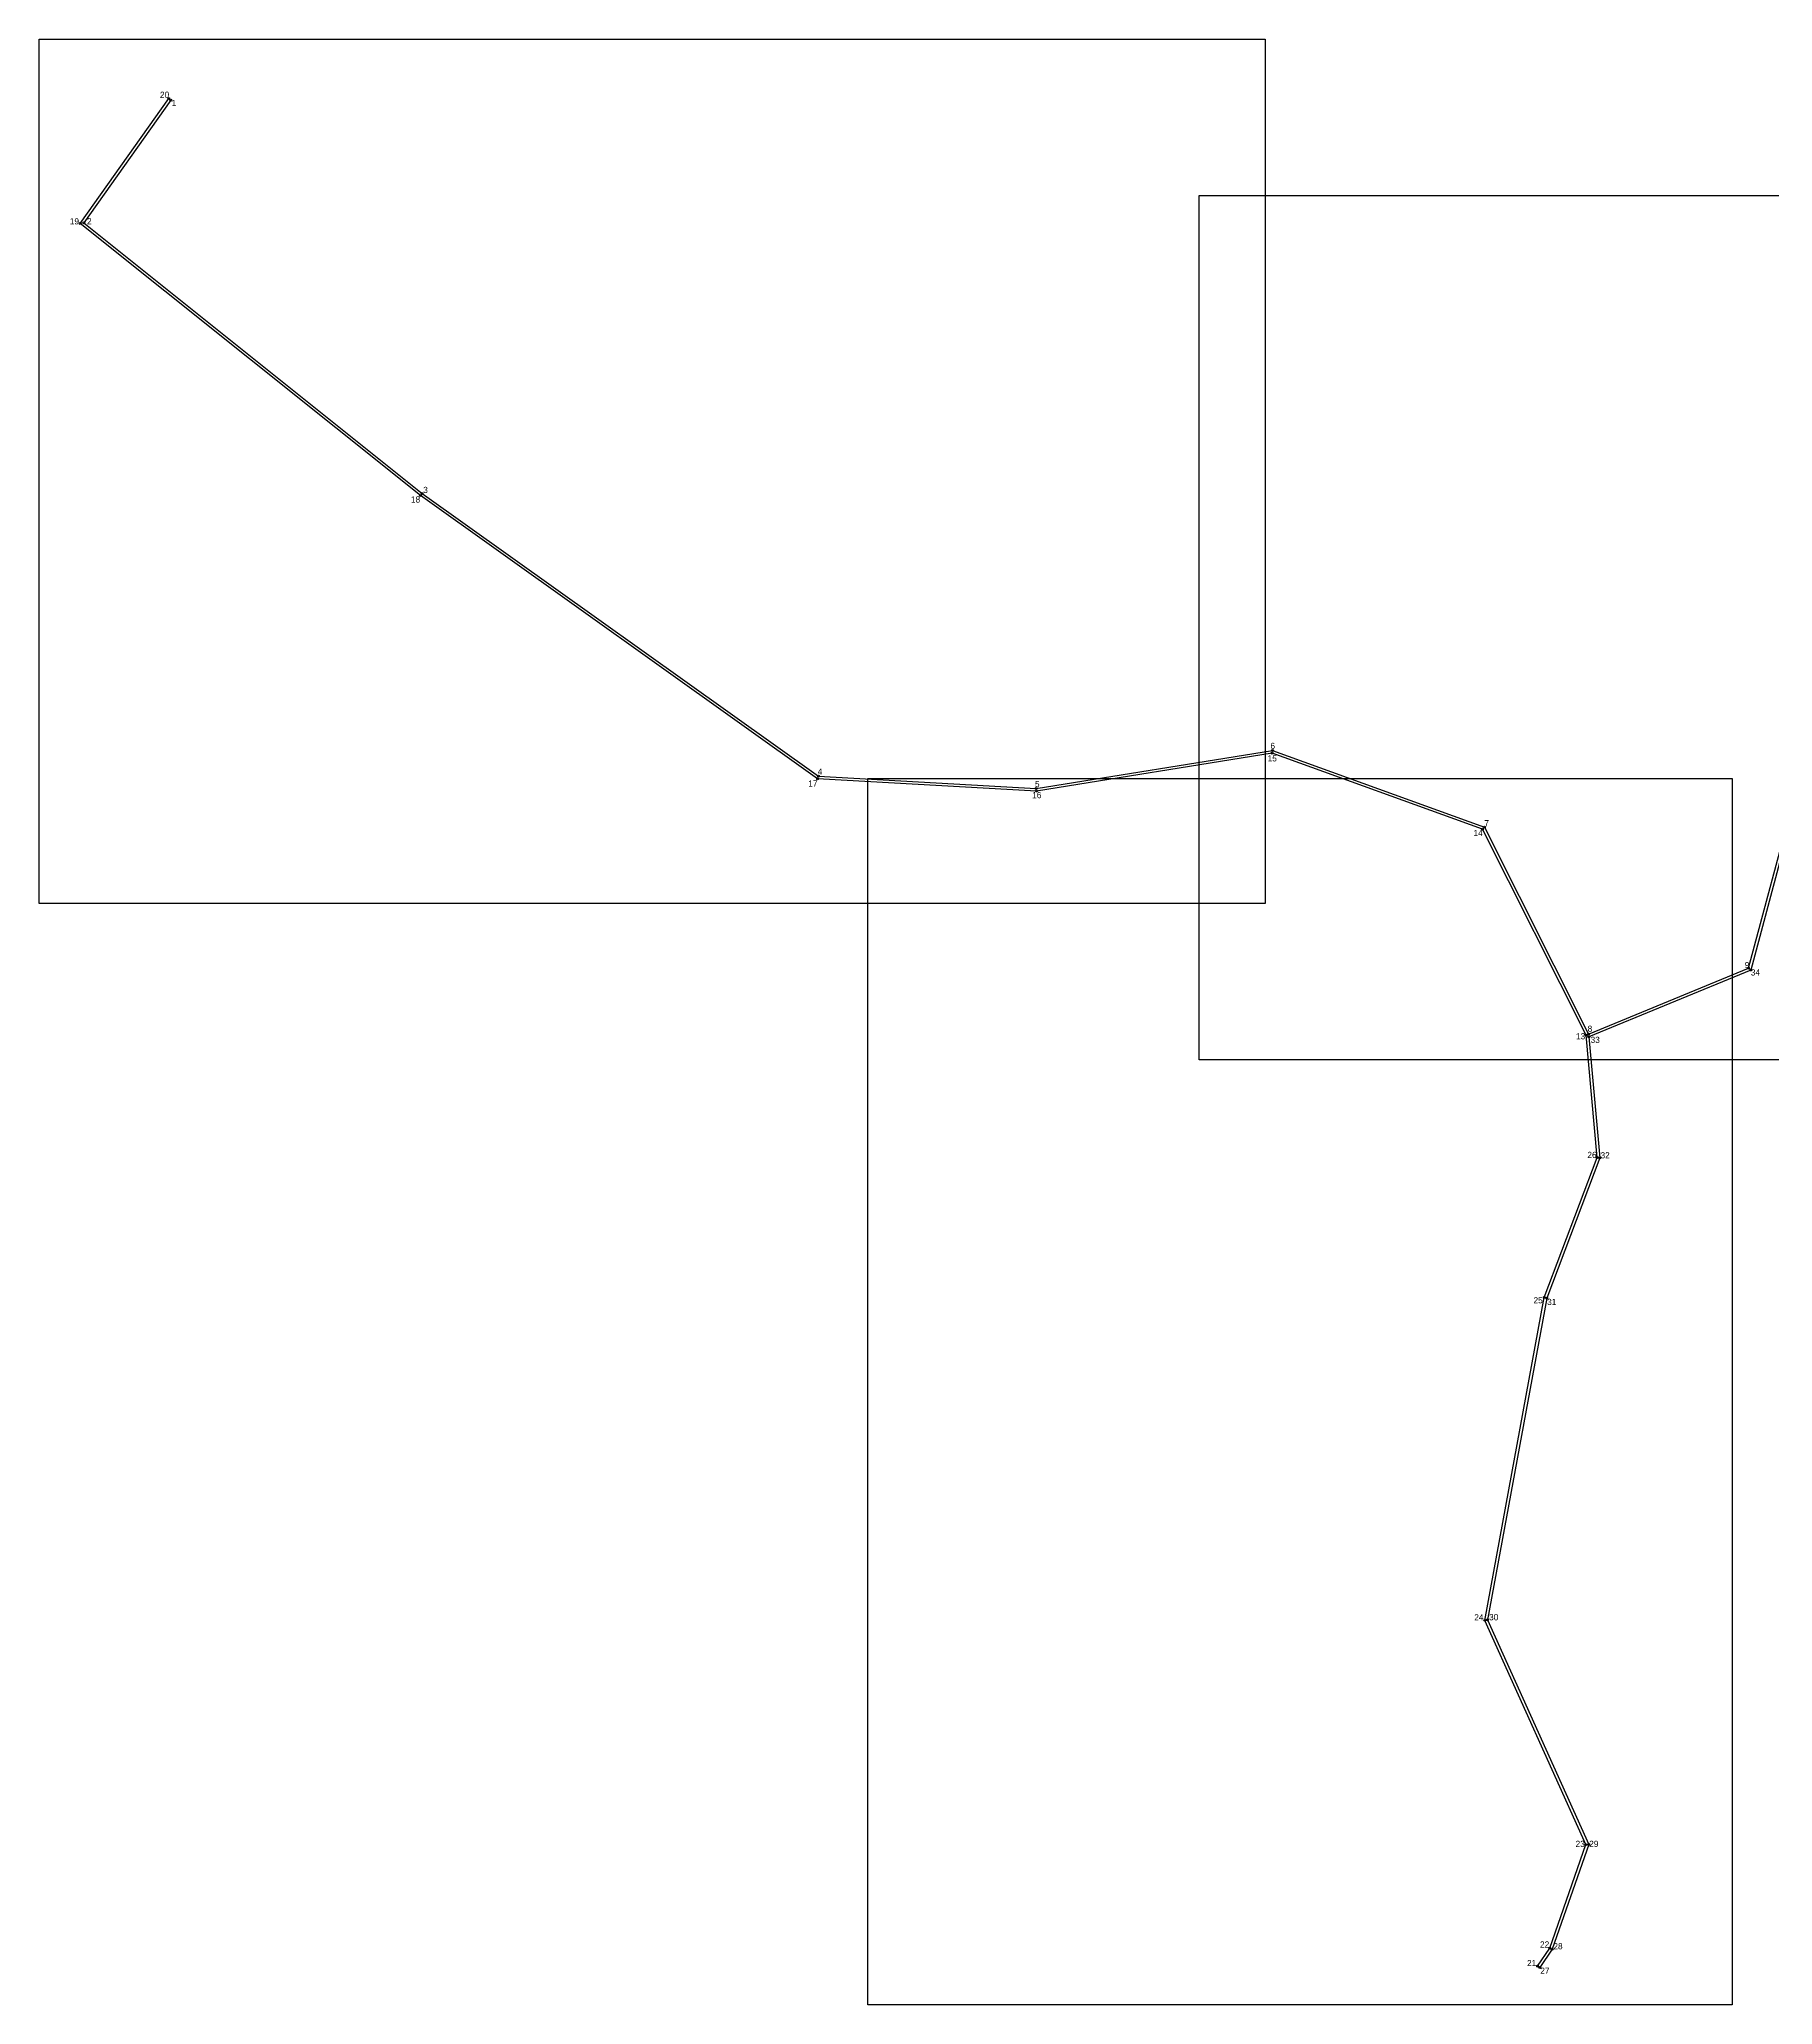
# Model space of a CAD drawing. Extents: x 530297 to 532172, y 1867452 to 1868215.
# Drawn here: x 531056 to 531616, y 1867452 to 1868087 of the extents above; entities that cross this region are included whole.
import ezdxf

# ---------------------------------------------------------------- set-up
doc = ezdxf.new("R2010")
doc.units = 0
for name, color, linetype in [('Level 12', 7, 'Continuous'), ('Level 20', 7, 'Continuous'), ('Level 30', 7, 'Continuous'), ('Level 63', 7, 'Continuous'), ('Level 7', 7, 'Continuous')]:
    doc.layers.add(name, color=color, linetype=linetype)

msp = doc.modelspace()

# ---------------------------------------------------------------- linework, layer by layer
at = {"layer": 'Level 20'}
for centre in [(531097.65, 1868067.67), (531098.34, 1868067.18), (531069.04, 1868027.35), (531070.19, 1868027.52), (531179.01, 1867939.37), (531179.53, 1867940.05), (531454.43, 1867857.01), (531454.34, 1867856.14), (531307.4, 1867847.86), (531307.69, 1867848.69), (531378.08, 1867844.76), (531378.12, 1867843.91), (531522.3, 1867831.59), (531522.9, 1867832.28), (531608.31, 1867786.69), (531609.02, 1867786.07), (531555.79, 1867765.02), (531556.57, 1867765.34), (531556.69, 1867764.47), (531559.36, 1867725.51), (531560.22, 1867725.39), (531542.26, 1867680.28), (531543.08, 1867680.03), (531523.05, 1867575.91), (531523.9, 1867576.05), (531555.7, 1867503.43), (531556.63, 1867503.46), (531544.01, 1867469.96), (531544.79, 1867469.59), (531540.11, 1867464.16), (531540.82, 1867463.69)]:
    msp.add_circle(centre, 0.3, dxfattribs=at)
at = {"layer": 'Level 30'}
msp.add_lwpolyline([(531623.78, 1867841.27), (531609.02, 1867786.07), (531556.69, 1867764.47), (531560.22, 1867725.39), (531543.08, 1867680.03), (531523.9, 1867576.05), (531556.63, 1867503.46), (531544.79, 1867469.59), (531540.82, 1867463.69), (531540.11, 1867464.16), (531544.01, 1867469.96), (531555.7, 1867503.43), (531523.05, 1867575.91), (531542.26, 1867680.28), (531559.36, 1867725.51), (531555.79, 1867765.02), (531522.3, 1867831.59), (531454.34, 1867856.14), (531378.12, 1867843.91), (531307.4, 1867847.86), (531179.01, 1867939.37), (531069.04, 1868027.35), (531097.65, 1868067.67), (531098.34, 1868067.18), (531070.19, 1868027.52), (531179.53, 1867940.05), (531307.69, 1867848.69), (531378.08, 1867844.76), (531454.43, 1867857.01), (531522.9, 1867832.28), (531556.57, 1867765.34), (531608.31, 1867786.69), (531622.99, 1867841.62)], dxfattribs=at)
at = {"layer": 'Level 63'}
for points in [[(531055.82, 1868086.85), (531452.05, 1868086.85), (531452.05, 1867807.52), (531055.82, 1867807.52), (531055.82, 1868086.85)], [(531430.68, 1868036.41), (531826.9, 1868036.41), (531826.9, 1867757.08), (531430.68, 1867757.08), (531430.68, 1868036.41)], [(531602.94, 1867847.92), (531602.94, 1867451.7), (531323.61, 1867451.7), (531323.61, 1867847.92), (531602.94, 1867847.92)]]:
    msp.add_lwpolyline(points, dxfattribs=at)
at = {"layer": 'Level 7'}
for p, q in [((531097.65, 1868067.67), (531097.65, 1868067.67)), ((531098.34, 1868067.18), (531098.34, 1868067.18)), ((531069.04, 1868027.35), (531069.04, 1868027.35)), ((531070.19, 1868027.52), (531070.19, 1868027.52)), ((531179.01, 1867939.37), (531179.01, 1867939.37)), ((531179.53, 1867940.05), (531179.53, 1867940.05)), ((531454.43, 1867857.01), (531454.43, 1867857.01)), ((531454.34, 1867856.14), (531454.34, 1867856.14)), ((531307.4, 1867847.86), (531307.4, 1867847.86)), ((531307.69, 1867848.69), (531307.69, 1867848.69)), ((531378.08, 1867844.76), (531378.08, 1867844.76)), ((531378.12, 1867843.91), (531378.12, 1867843.91)), ((531522.3, 1867831.59), (531522.3, 1867831.59)), ((531522.9, 1867832.28), (531522.9, 1867832.28)), ((531608.31, 1867786.69), (531608.31, 1867786.69)), ((531609.02, 1867786.07), (531609.02, 1867786.07)), ((531555.79, 1867765.02), (531555.79, 1867765.02)), ((531556.57, 1867765.34), (531556.57, 1867765.34)), ((531556.69, 1867764.47), (531556.69, 1867764.47)), ((531559.36, 1867725.51), (531559.36, 1867725.51)), ((531560.22, 1867725.39), (531560.22, 1867725.39)), ((531542.26, 1867680.28), (531542.26, 1867680.28)), ((531543.08, 1867680.03), (531543.08, 1867680.03)), ((531523.05, 1867575.91), (531523.05, 1867575.91)), ((531523.9, 1867576.05), (531523.9, 1867576.05)), ((531555.7, 1867503.43), (531555.7, 1867503.43)), ((531556.63, 1867503.46), (531556.63, 1867503.46)), ((531544.01, 1867469.96), (531544.01, 1867469.96)), ((531544.79, 1867469.59), (531544.79, 1867469.59)), ((531540.11, 1867464.16), (531540.11, 1867464.16)), ((531540.82, 1867463.69), (531540.82, 1867463.69))]:
    msp.add_line(p, q, dxfattribs=at)

# ---------------------------------------------------------------- texts
at = {"layer": 'Level 12'}
for s, p in [('20', (531094.83, 1868067.93)), ('1', (531098.6, 1868065.27)), ('19', (531065.68, 1868027.03)), ('2', (531071.26, 1868027.05)), ('18', (531175.95, 1867937.15)), ('3', (531179.91, 1867940.21)), ('6', (531453.74, 1867857.5)), ('4', (531307.41, 1867849.18)), ('15', (531452.85, 1867853.48)), ('17', (531304.37, 1867845.34)), ('5', (531377.64, 1867845.18)), ('16', (531376.74, 1867841.59)), ('14', (531519.39, 1867829.34)), ('7', (531522.9, 1867832.5)), ('9', (531607.06, 1867786.69)), ('34', (531609.02, 1867784.3)), ('8', (531556.27, 1867766.09)), ('13', (531552.52, 1867763.68)), ('33', (531557.23, 1867762.51)), ('26', (531556.2, 1867725.32)), ('32', (531560.44, 1867725.21)), ('25', (531538.78, 1867678.34)), ('31', (531543.19, 1867677.8)), ('24', (531519.63, 1867575.89)), ('30', (531524.43, 1867575.93)), ('23', (531552.38, 1867502.67)), ('29', (531556.78, 1867502.67)), ('22', (531540.9, 1867470.16)), ('28', (531545.21, 1867469.59)), ('21', (531536.7, 1867464.16)), ('27', (531540.97, 1867461.68))]:
    msp.add_text(s, height=2, dxfattribs=at).set_placement(p)

doc.saveas('drawing.dxf')
